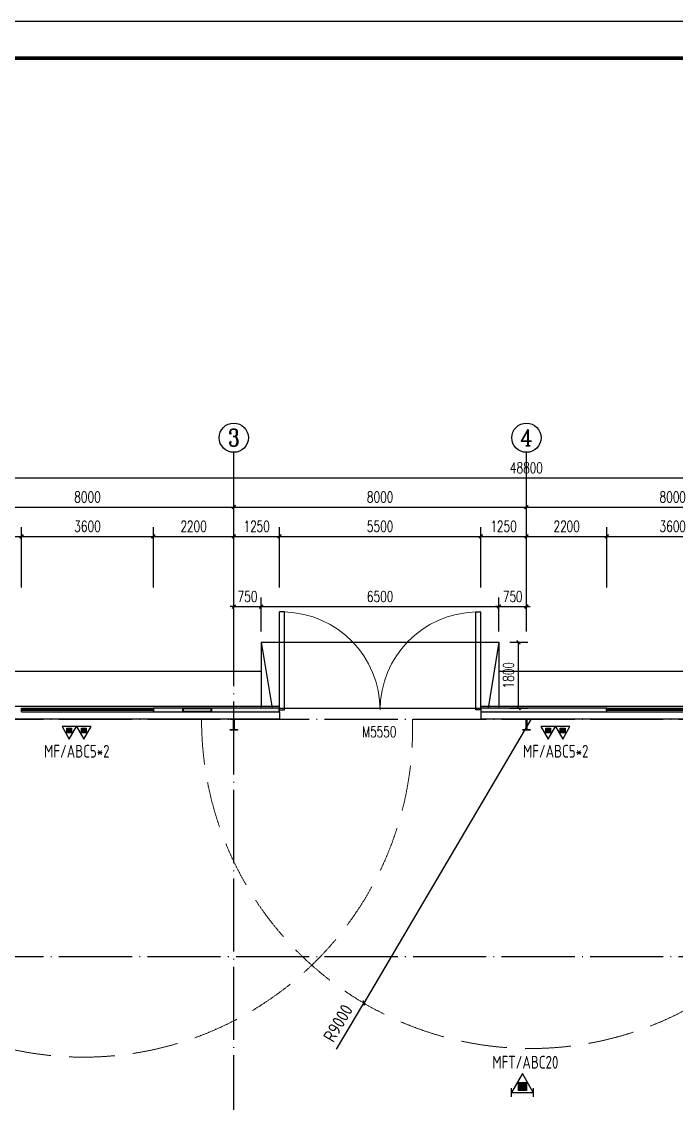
# Model space of a CAD drawing. Extents: x 4579863 to 4663963, y -547270 to -273670.
# Drawn here: x 4602910 to 4620809, y -452240 to -422637 of the extents above; entities that cross this region are included whole.
import ezdxf
from ezdxf.enums import TextEntityAlignment as Align

# ---------------------------------------------------------------- set-up
doc = ezdxf.new("R2010")
doc.units = 0
doc.header["$LTSCALE"] = 1000
doc.header["$MEASUREMENT"] = 0
doc.linetypes.add('DASH', pattern=[0.35, 0.25, -0.1])
doc.linetypes.add('DOTE', pattern=[2.42, 2, -0.2, 0.02, -0.2])
doc.layers.get('0').update_dxf_attribs({"linetype": 'CONTINUOUS'})
doc.layers.get('Defpoints').update_dxf_attribs({"linetype": 'CONTINUOUS'})
doc.layers.add('_0', color=7, linetype='CONTINUOUS', lineweight=25)
for name, color, linetype in [('AXIS', 3, 'CONTINUOUS'), ('AXIS_TEXT', 7, 'CONTINUOUS'), ('DOTE', 252, 'CONTINUOUS'), ('PIPE-消防', 1, 'CONTINUOUS'), ('Prof', 2, 'CONTINUOUS'), ('PUB_DIM', 3, 'CONTINUOUS'), ('PUB_TITLE', 4, 'CONTINUOUS'), ('PUB_WALL', 9, 'CONTINUOUS'), ('STAIR', 5, 'CONTINUOUS'), ('TEXT_给水', 7, 'CONTINUOUS'), ('WALL-MOVE', 6, 'CONTINUOUS'), ('WINDOW', 4, 'CONTINUOUS'), ('WINDOW_TEXT', 7, 'CONTINUOUS'), ('外轮廓', 8, 'CONTINUOUS')]:
    doc.layers.add(name, color=color, linetype=linetype)
doc.styles.add('_TCH_AXIS', font='COMPLEX', dxfattribs={"bigfont": 'GBCBIG'})
doc.styles.add('_TCH_DIM_T3', font='SIMPLEX', dxfattribs={"width": 0.705882, "bigfont": 'GBCBIG'})
doc.styles.add('_TCH_WINDOW', font='SIMPLEX', dxfattribs={"height": 3.5, "bigfont": 'GBCBIG'})
doc.styles.add('COMPLEX', font='COMPLEX')
doc.styles.add('sceie', font='SCEIE', dxfattribs={"width": 0.75, "bigfont": 'SCEIC'})
doc.styles.get("Standard").update_dxf_attribs({"font": 'GBENOR', "bigfont": 'GBCBIG'})
doc.dimstyles.new('_TCH_ARCH&&100', dxfattribs={"dimtxt": 297.5, "dimasz": 100, "dimexe": 250, "dimexo": 300, "dimgap": 126.25, "dimtad": 1, "dimdec": 0, "dimzin": 0, "dimdsep": 46, "dimtxsty": '_TCH_DIM_T3', "dimblk": 'ARCHTICK', "dimcen": 0.09, "dimclrt": 7, "dimazin": 2, "dimtfac": 1, "dimtdec": 0, "dimtix": 1, "dimtmove": 2, "dimatfit": 3, "dimfxl": 0, "dimtolj": 1, "dimtzin": 0, "dimarcsym": 0})
doc.dimstyles.get("Standard").update_dxf_attribs({"dimscale": 100, "dimtxt": 3.5, "dimasz": 1, "dimexe": 2.5, "dimexo": 3, "dimgap": 1.5, "dimtad": 1, "dimdec": 0, "dimzin": 0, "dimdsep": 46, "dimtxsty": 'Standard', "dimblk": 'ARCHTICK', "dimcen": 0.09, "dimadec": 0, "dimazin": 0, "dimtfac": 1, "dimtdec": 0, "dimtix": 1, "dimtmove": 2, "dimatfit": 3, "dimfxl": 0, "dimtolj": 1, "dimtzin": 0, "dimarcsym": 0})

# ---------------------------------------------------------------- blocks, each defined once
blk = doc.blocks.new('_ArchTick')
at = {"color": 0, "linetype": 'ByBlock', "const_width": 0.4}
blk.add_lwpolyline([(-0.5, -0.5), (0.5, 0.5)], dxfattribs=at)
blk = doc.blocks.new('*D330')
at = {"layer": 'Defpoints', "color": 0}
for p in [(4609460, -438645), (4608710, -439623), (4609460, -439623)]:
    blk.add_point(p, dxfattribs=at)
at = {"layer": 'PUB_DIM', "color": 0, "lineweight": -2}
for p, q in [((4608710, -439323), (4608710, -438395)), ((4609460, -439323), (4609460, -438395)), ((4608710, -438645), (4608610, -438645)), ((4608710, -438645), (4609460, -438645)), ((4609460, -438645), (4609560, -438645))]:
    blk.add_line(p, q, dxfattribs=at)
at = {"layer": 'PUB_DIM', "color": 0, "lineweight": -2, "xscale": 100, "yscale": 100, "zscale": 100}
blk.add_blockref('_ArchTick', (4608710, -438645), dxfattribs=at)
at = {"layer": 'PUB_DIM', "color": 0, "lineweight": -2, "xscale": 100, "yscale": 100, "zscale": 100, "rotation": 180}
blk.add_blockref('_ArchTick', (4609460, -438645), dxfattribs=at)
at = {"layer": 'PUB_DIM', "color": 7, "insert": (4609085, -438370), "char_height": 297.5, "attachment_point": 5, "style": '_TCH_DIM_T3'}
blk.add_mtext('\\A1;750', dxfattribs=at)
blk = doc.blocks.new('*D331')
at = {"layer": 'Defpoints', "color": 0}
for p in [(4615960, -438645), (4609460, -439623), (4615960, -439623)]:
    blk.add_point(p, dxfattribs=at)
at = {"layer": 'PUB_DIM', "color": 0, "lineweight": -2}
for p, q in [((4609460, -439323), (4609460, -438395)), ((4615960, -439323), (4615960, -438395)), ((4609460, -438645), (4615960, -438645))]:
    blk.add_line(p, q, dxfattribs=at)
at = {"layer": 'PUB_DIM', "color": 0, "lineweight": -2, "xscale": 100, "yscale": 100, "zscale": 100, "rotation": 180}
blk.add_blockref('_ArchTick', (4609460, -438645), dxfattribs=at)
at = {"layer": 'PUB_DIM', "color": 0, "lineweight": -2, "xscale": 100, "yscale": 100, "zscale": 100}
blk.add_blockref('_ArchTick', (4615960, -438645), dxfattribs=at)
at = {"layer": 'PUB_DIM', "color": 7, "insert": (4612710, -438370), "char_height": 297.5, "attachment_point": 5, "style": '_TCH_DIM_T3'}
blk.add_mtext('\\A1;6500', dxfattribs=at)
blk = doc.blocks.new('*D332')
at = {"layer": 'Defpoints', "color": 0}
for p in [(4616710, -438645), (4615960, -439623), (4616710, -439623)]:
    blk.add_point(p, dxfattribs=at)
at = {"layer": 'PUB_DIM', "color": 0, "lineweight": -2}
for p, q in [((4615960, -439323), (4615960, -438395)), ((4616710, -439323), (4616710, -438395)), ((4615960, -438645), (4615860, -438645)), ((4615960, -438645), (4616710, -438645)), ((4616710, -438645), (4616810, -438645))]:
    blk.add_line(p, q, dxfattribs=at)
at = {"layer": 'PUB_DIM', "color": 0, "lineweight": -2, "xscale": 100, "yscale": 100, "zscale": 100}
blk.add_blockref('_ArchTick', (4615960, -438645), dxfattribs=at)
at = {"layer": 'PUB_DIM', "color": 0, "lineweight": -2, "xscale": 100, "yscale": 100, "zscale": 100, "rotation": 180}
blk.add_blockref('_ArchTick', (4616710, -438645), dxfattribs=at)
at = {"layer": 'PUB_DIM', "color": 7, "insert": (4616335, -438370), "char_height": 297.5, "attachment_point": 5, "style": '_TCH_DIM_T3'}
blk.add_mtext('\\A1;750', dxfattribs=at)
blk = doc.blocks.new('*D333')
at = {"layer": 'Defpoints', "color": 0}
for p in [(4615960, -439623), (4616496, -439623), (4615960, -441423)]:
    blk.add_point(p, dxfattribs=at)
at = {"layer": 'PUB_DIM', "color": 0, "lineweight": -2}
for p, q in [((4616260, -439623), (4616746, -439623)), ((4616496, -441423), (4616496, -439623)), ((4616260, -441423), (4616746, -441423))]:
    blk.add_line(p, q, dxfattribs=at)
at = {"layer": 'PUB_DIM', "color": 0, "lineweight": -2, "xscale": 100, "yscale": 100, "zscale": 100}
for p, rotation in [((4616496, -439623), 90), ((4616496, -441423), 270)]:
    blk.add_blockref('_ArchTick', p, dxfattribs=dict(at, rotation=rotation))
at = {"layer": 'PUB_DIM', "color": 7, "insert": (4616221, -440523), "char_height": 297.5, "attachment_point": 5, "rotation": 90, "style": '_TCH_DIM_T3'}
blk.add_mtext('\\A1;1800', dxfattribs=at)
blk = doc.blocks.new('*D380')
at = {"layer": 'Defpoints', "color": 0}
for p in [(4602910, -436723), (4600710, -438423), (4602910, -438423)]:
    blk.add_point(p, dxfattribs=at)
at = {"layer": 'PUB_DIM', "color": 0, "lineweight": -2}
for p, q in [((4600710, -438123), (4600710, -436473)), ((4602910, -438123), (4602910, -436473)), ((4600710, -436723), (4602910, -436723))]:
    blk.add_line(p, q, dxfattribs=at)
at = {"layer": 'PUB_DIM', "color": 0, "lineweight": -2, "xscale": 100, "yscale": 100, "zscale": 100, "rotation": 180}
blk.add_blockref('_ArchTick', (4600710, -436723), dxfattribs=at)
at = {"layer": 'PUB_DIM', "color": 0, "lineweight": -2, "xscale": 100, "yscale": 100, "zscale": 100}
blk.add_blockref('_ArchTick', (4602910, -436723), dxfattribs=at)
at = {"layer": 'PUB_DIM', "color": 7, "insert": (4601810, -436448), "char_height": 297.5, "attachment_point": 5, "style": '_TCH_DIM_T3'}
blk.add_mtext('\\A1;2200', dxfattribs=at)
blk = doc.blocks.new('*D381')
at = {"layer": 'Defpoints', "color": 0}
for p in [(4606510, -436723), (4602910, -438423), (4606510, -438423)]:
    blk.add_point(p, dxfattribs=at)
at = {"layer": 'PUB_DIM', "color": 0, "lineweight": -2}
for p, q in [((4602910, -438123), (4602910, -436473)), ((4606510, -438123), (4606510, -436473)), ((4602910, -436723), (4606510, -436723))]:
    blk.add_line(p, q, dxfattribs=at)
at = {"layer": 'PUB_DIM', "color": 0, "lineweight": -2, "xscale": 100, "yscale": 100, "zscale": 100, "rotation": 180}
blk.add_blockref('_ArchTick', (4602910, -436723), dxfattribs=at)
at = {"layer": 'PUB_DIM', "color": 0, "lineweight": -2, "xscale": 100, "yscale": 100, "zscale": 100}
blk.add_blockref('_ArchTick', (4606510, -436723), dxfattribs=at)
at = {"layer": 'PUB_DIM', "color": 7, "insert": (4604710, -436448), "char_height": 297.5, "attachment_point": 5, "style": '_TCH_DIM_T3'}
blk.add_mtext('\\A1;3600', dxfattribs=at)
blk = doc.blocks.new('*D382')
at = {"layer": 'Defpoints', "color": 0}
for p in [(4608710, -436723), (4606510, -438423), (4608710, -438423)]:
    blk.add_point(p, dxfattribs=at)
at = {"layer": 'PUB_DIM', "color": 0, "lineweight": -2}
for p, q in [((4606510, -438123), (4606510, -436473)), ((4608710, -438123), (4608710, -436473)), ((4606510, -436723), (4608710, -436723))]:
    blk.add_line(p, q, dxfattribs=at)
at = {"layer": 'PUB_DIM', "color": 0, "lineweight": -2, "xscale": 100, "yscale": 100, "zscale": 100, "rotation": 180}
blk.add_blockref('_ArchTick', (4606510, -436723), dxfattribs=at)
at = {"layer": 'PUB_DIM', "color": 0, "lineweight": -2, "xscale": 100, "yscale": 100, "zscale": 100}
blk.add_blockref('_ArchTick', (4608710, -436723), dxfattribs=at)
at = {"layer": 'PUB_DIM', "color": 7, "insert": (4607610, -436448), "char_height": 297.5, "attachment_point": 5, "style": '_TCH_DIM_T3'}
blk.add_mtext('\\A1;2200', dxfattribs=at)
blk = doc.blocks.new('*D383')
at = {"layer": 'Defpoints', "color": 0}
for p in [(4609960, -436723), (4608710, -438423), (4609960, -438423)]:
    blk.add_point(p, dxfattribs=at)
at = {"layer": 'PUB_DIM', "color": 0, "lineweight": -2}
for p, q in [((4608710, -438123), (4608710, -436473)), ((4609960, -438123), (4609960, -436473)), ((4608710, -436723), (4609960, -436723))]:
    blk.add_line(p, q, dxfattribs=at)
at = {"layer": 'PUB_DIM', "color": 0, "lineweight": -2, "xscale": 100, "yscale": 100, "zscale": 100, "rotation": 180}
blk.add_blockref('_ArchTick', (4608710, -436723), dxfattribs=at)
at = {"layer": 'PUB_DIM', "color": 0, "lineweight": -2, "xscale": 100, "yscale": 100, "zscale": 100}
blk.add_blockref('_ArchTick', (4609960, -436723), dxfattribs=at)
at = {"layer": 'PUB_DIM', "color": 7, "insert": (4609335, -436448), "char_height": 297.5, "attachment_point": 5, "style": '_TCH_DIM_T3'}
blk.add_mtext('\\A1;1250', dxfattribs=at)
blk = doc.blocks.new('*D384')
at = {"layer": 'Defpoints', "color": 0}
for p in [(4615460, -436723), (4609960, -438423), (4615460, -438423)]:
    blk.add_point(p, dxfattribs=at)
at = {"layer": 'PUB_DIM', "color": 0, "lineweight": -2}
for p, q in [((4609960, -438123), (4609960, -436473)), ((4615460, -438123), (4615460, -436473)), ((4609960, -436723), (4615460, -436723))]:
    blk.add_line(p, q, dxfattribs=at)
at = {"layer": 'PUB_DIM', "color": 0, "lineweight": -2, "xscale": 100, "yscale": 100, "zscale": 100, "rotation": 180}
blk.add_blockref('_ArchTick', (4609960, -436723), dxfattribs=at)
at = {"layer": 'PUB_DIM', "color": 0, "lineweight": -2, "xscale": 100, "yscale": 100, "zscale": 100}
blk.add_blockref('_ArchTick', (4615460, -436723), dxfattribs=at)
at = {"layer": 'PUB_DIM', "color": 7, "insert": (4612710, -436448), "char_height": 297.5, "attachment_point": 5, "style": '_TCH_DIM_T3'}
blk.add_mtext('\\A1;5500', dxfattribs=at)
blk = doc.blocks.new('*D288')
at = {"layer": 'Defpoints', "color": 0}
for p in [(4616710, -436723), (4615460, -438423), (4616710, -438423)]:
    blk.add_point(p, dxfattribs=at)
at = {"layer": 'PUB_DIM', "color": 0, "lineweight": -2}
for p, q in [((4615460, -438123), (4615460, -436473)), ((4616710, -438123), (4616710, -436473)), ((4615460, -436723), (4616710, -436723))]:
    blk.add_line(p, q, dxfattribs=at)
at = {"layer": 'PUB_DIM', "color": 0, "lineweight": -2, "xscale": 100, "yscale": 100, "zscale": 100, "rotation": 180}
blk.add_blockref('_ArchTick', (4615460, -436723), dxfattribs=at)
at = {"layer": 'PUB_DIM', "color": 0, "lineweight": -2, "xscale": 100, "yscale": 100, "zscale": 100}
blk.add_blockref('_ArchTick', (4616710, -436723), dxfattribs=at)
at = {"layer": 'PUB_DIM', "color": 7, "insert": (4616085, -436448), "char_height": 297.5, "attachment_point": 5, "style": '_TCH_DIM_T3'}
blk.add_mtext('\\A1;1250', dxfattribs=at)
blk = doc.blocks.new('*D289')
at = {"layer": 'Defpoints', "color": 0}
for p in [(4618910, -436723), (4616710, -438423), (4618910, -438423)]:
    blk.add_point(p, dxfattribs=at)
at = {"layer": 'PUB_DIM', "color": 0, "lineweight": -2}
for p, q in [((4616710, -438123), (4616710, -436473)), ((4618910, -438123), (4618910, -436473)), ((4616710, -436723), (4618910, -436723))]:
    blk.add_line(p, q, dxfattribs=at)
at = {"layer": 'PUB_DIM', "color": 0, "lineweight": -2, "xscale": 100, "yscale": 100, "zscale": 100, "rotation": 180}
blk.add_blockref('_ArchTick', (4616710, -436723), dxfattribs=at)
at = {"layer": 'PUB_DIM', "color": 0, "lineweight": -2, "xscale": 100, "yscale": 100, "zscale": 100}
blk.add_blockref('_ArchTick', (4618910, -436723), dxfattribs=at)
at = {"layer": 'PUB_DIM', "color": 7, "insert": (4617810, -436448), "char_height": 297.5, "attachment_point": 5, "style": '_TCH_DIM_T3'}
blk.add_mtext('\\A1;2200', dxfattribs=at)
blk = doc.blocks.new('*D290')
at = {"layer": 'Defpoints', "color": 0}
for p in [(4622510, -436723), (4618910, -438423), (4622510, -438423)]:
    blk.add_point(p, dxfattribs=at)
at = {"layer": 'PUB_DIM', "color": 0, "lineweight": -2}
for p, q in [((4618910, -438123), (4618910, -436473)), ((4622510, -438123), (4622510, -436473)), ((4618910, -436723), (4622510, -436723))]:
    blk.add_line(p, q, dxfattribs=at)
at = {"layer": 'PUB_DIM', "color": 0, "lineweight": -2, "xscale": 100, "yscale": 100, "zscale": 100, "rotation": 180}
blk.add_blockref('_ArchTick', (4618910, -436723), dxfattribs=at)
at = {"layer": 'PUB_DIM', "color": 0, "lineweight": -2, "xscale": 100, "yscale": 100, "zscale": 100}
blk.add_blockref('_ArchTick', (4622510, -436723), dxfattribs=at)
at = {"layer": 'PUB_DIM', "color": 7, "insert": (4620710, -436448), "char_height": 297.5, "attachment_point": 5, "style": '_TCH_DIM_T3'}
blk.add_mtext('\\A1;3600', dxfattribs=at)
blk = doc.blocks.new('$DorLib2D$00000002')
for p, q in [((-0.5, 0), (-0.5, 0.4875)), ((-0.475, 0.4875), (-0.5, 0.4875)), ((-0.475, 0), (-0.475, 0.4875)), ((0.475, 0), (0.475, 0.4875)), ((0.475, 0.4875), (0.5, 0.4875)), ((0.5, 0), (0.5, 0.4875)), ((-0.5, 0), (-0.475, 0)), ((0.5, 0), (0.475, 0))]:
    blk.add_line(p, q)
at = {"lineweight": 13}
for centre, start, end in [((-0.4875, 0), 0, 88.5307), ((0.4875, 0), 91.4693, 180)]:
    blk.add_arc(centre, 0.4875, start, end, dxfattribs=at)
blk = doc.blocks.new('$TCHSYS$WIN2D')
for p, q in [((-0.5, 0.5), (0.5, 0.5)), ((-0.5, 0.5), (-0.5, -0.5)), ((0.5, 0.5), (0.5, -0.5)), ((0.5, 0.1667), (-0.5, 0.1667)), ((0.5, -0.1667), (-0.5, -0.1667)), ((-0.5, -0.5), (0.5, -0.5))]:
    blk.add_line(p, q)
blk = doc.blocks.new('*D308')
at = {"layer": 'AXIS', "color": 0, "lineweight": -2}
for p, q in [((4600710, -438123), (4600710, -435673)), ((4608710, -438123), (4608710, -435673)), ((4600710, -435923), (4608710, -435923))]:
    blk.add_line(p, q, dxfattribs=at)
at = {"layer": 'Defpoints', "color": 0}
for p in [(4608710, -435923), (4600710, -438423), (4608710, -438423)]:
    blk.add_point(p, dxfattribs=at)
at = {"layer": 'AXIS', "color": 0, "lineweight": -2, "xscale": 100, "yscale": 100, "zscale": 100, "rotation": 180}
blk.add_blockref('_ArchTick', (4600710, -435923), dxfattribs=at)
at = {"layer": 'AXIS', "color": 0, "lineweight": -2, "xscale": 100, "yscale": 100, "zscale": 100}
blk.add_blockref('_ArchTick', (4608710, -435923), dxfattribs=at)
at = {"layer": 'AXIS', "color": 7, "insert": (4604710, -435648), "char_height": 297.5, "attachment_point": 5, "style": '_TCH_DIM_T3'}
blk.add_mtext('\\A1;8000', dxfattribs=at)
blk = doc.blocks.new('*D309')
at = {"layer": 'AXIS', "color": 0, "lineweight": -2}
for p, q in [((4608710, -438123), (4608710, -435673)), ((4616710, -438123), (4616710, -435673)), ((4608710, -435923), (4616710, -435923))]:
    blk.add_line(p, q, dxfattribs=at)
at = {"layer": 'Defpoints', "color": 0}
for p in [(4616710, -435923), (4608710, -438423), (4616710, -438423)]:
    blk.add_point(p, dxfattribs=at)
at = {"layer": 'AXIS', "color": 0, "lineweight": -2, "xscale": 100, "yscale": 100, "zscale": 100, "rotation": 180}
blk.add_blockref('_ArchTick', (4608710, -435923), dxfattribs=at)
at = {"layer": 'AXIS', "color": 0, "lineweight": -2, "xscale": 100, "yscale": 100, "zscale": 100}
blk.add_blockref('_ArchTick', (4616710, -435923), dxfattribs=at)
at = {"layer": 'AXIS', "color": 7, "insert": (4612710, -435648), "char_height": 297.5, "attachment_point": 5, "style": '_TCH_DIM_T3'}
blk.add_mtext('\\A1;8000', dxfattribs=at)
blk = doc.blocks.new('*D310')
at = {"layer": 'AXIS', "color": 0, "lineweight": -2}
for p, q in [((4616710, -438123), (4616710, -435673)), ((4624710, -438123), (4624710, -435673)), ((4616710, -435923), (4624710, -435923))]:
    blk.add_line(p, q, dxfattribs=at)
at = {"layer": 'Defpoints', "color": 0}
for p in [(4624710, -435923), (4616710, -438423), (4624710, -438423)]:
    blk.add_point(p, dxfattribs=at)
at = {"layer": 'AXIS', "color": 0, "lineweight": -2, "xscale": 100, "yscale": 100, "zscale": 100, "rotation": 180}
blk.add_blockref('_ArchTick', (4616710, -435923), dxfattribs=at)
at = {"layer": 'AXIS', "color": 0, "lineweight": -2, "xscale": 100, "yscale": 100, "zscale": 100}
blk.add_blockref('_ArchTick', (4624710, -435923), dxfattribs=at)
at = {"layer": 'AXIS', "color": 7, "insert": (4620710, -435648), "char_height": 297.5, "attachment_point": 5, "style": '_TCH_DIM_T3'}
blk.add_mtext('\\A1;8000', dxfattribs=at)
blk = doc.blocks.new('*D313')
at = {"layer": 'AXIS', "color": 0, "lineweight": -2}
for p, q in [((4592310, -438123), (4592310, -434873)), ((4641110, -438123), (4641110, -434873)), ((4592310, -435123), (4641110, -435123))]:
    blk.add_line(p, q, dxfattribs=at)
at = {"layer": 'Defpoints', "color": 0}
for p in [(4641110, -435123), (4592310, -438423), (4641110, -438423)]:
    blk.add_point(p, dxfattribs=at)
at = {"layer": 'AXIS', "color": 0, "lineweight": -2, "xscale": 100, "yscale": 100, "zscale": 100, "rotation": 180}
blk.add_blockref('_ArchTick', (4592310, -435123), dxfattribs=at)
at = {"layer": 'AXIS', "color": 0, "lineweight": -2, "xscale": 100, "yscale": 100, "zscale": 100}
blk.add_blockref('_ArchTick', (4641110, -435123), dxfattribs=at)
at = {"layer": 'AXIS', "color": 7, "insert": (4616710, -434848), "char_height": 297.5, "attachment_point": 5, "style": '_TCH_DIM_T3'}
blk.add_mtext('\\A1;48800', dxfattribs=at)
blk = doc.blocks.new('_AXISO')
blk.add_circle((0, 0), 0.5)
at = {"layer": 'AXIS_TEXT', "style": 'COMPLEX', "width": 1.041667}
blk.add_attdef('A', text='', height=0.56, dxfattribs=at).set_placement((-0.25, -0.28), (0.25, -0.28), align=Align.FIT)
blk = doc.blocks.new('5kg灭火器')
h = blk.add_hatch()
h.set_pattern_fill('ANSI31', color=2, scale=200, angle=180, style=0)
h.set_pattern_definition([(225, (3924752.321, -787629.01), (17.67767, -17.67767), [])])
h.paths.add_polyline_path([(3886273, -794474), (3886144, -794474), (3886144, -794344), (3886273, -794344)])
h = blk.add_hatch()
h.set_pattern_fill('ANSI31', color=2, scale=200, angle=180, style=0)
h.set_pattern_definition([(225, (3925149.095, -787629.01), (17.67767, -17.67767), [])])
h.paths.add_polyline_path([(3886670, -794474), (3886540, -794474), (3886540, -794344), (3886670, -794344)])
at = {"color": 2}
for points in [[(3886209, -794643), (3886407, -794300), (3886010, -794300)], [(3886273, -794474), (3886144, -794474), (3886144, -794344), (3886273, -794344)], [(3886605, -794643), (3886804, -794300), (3886407, -794300)], [(3886670, -794474), (3886540, -794474), (3886540, -794344), (3886670, -794344)]]:
    blk.add_lwpolyline(points, close=True, dxfattribs=at)
at = {"layer": 'TEXT_给水', "color": 2, "linetype": 'Continuous', "style": 'sceie', "width": 0.86}
blk.add_text('MF/ABC5*2', height=350, dxfattribs=at).set_placement((3885521, -795151))
blk = doc.blocks.new('*D386')
at = {"color": 0, "lineweight": -2}
for p in [(4616829, -441739), (4611518, -450755)]:
    blk.add_line(p, (4612261, -449494), dxfattribs=at)
at = {"layer": 'Defpoints', "color": 0}
for p in [(4616829, -441739), (4612261, -449494)]:
    blk.add_point(p, dxfattribs=at)
at = {"color": 0, "lineweight": -2, "xscale": 100, "yscale": 100, "zscale": 100, "rotation": 59.5020816049904}
blk.add_blockref('_ArchTick', (4612261, -449494), dxfattribs=at)
at = {"color": 0, "insert": (4611559, -450046), "char_height": 350, "attachment_point": 5, "rotation": 59.5021}
blk.add_mtext('\\A1;R9000', dxfattribs=at)
blk = doc.blocks.new('推车')
at = {"layer": 'TEXT_给水', "color": 4, "linetype": 'Continuous'}
for p, q in [((7738061, -2203077), (7737763, -2203593)), ((7738358, -2203593), (7738061, -2203077)), ((7737951, -2203320), (7738170, -2203320)), ((7737951, -2203539), (7737951, -2203320)), ((7737951, -2203539), (7738170, -2203320)), ((7737951, -2203494), (7738125, -2203320)), ((7737951, -2203450), (7738081, -2203320)), ((7737951, -2203410), (7738042, -2203320)), ((7737951, -2203371), (7738002, -2203320)), ((7737996, -2203539), (7738170, -2203365)), ((7738170, -2203320), (7738170, -2203539)), ((7737763, -2203709), (7737763, -2203476)), ((7737763, -2203593), (7738358, -2203593)), ((7738170, -2203539), (7737951, -2203539)), ((7738040, -2203539), (7738170, -2203409)), ((7738080, -2203539), (7738170, -2203449)), ((7738119, -2203539), (7738170, -2203488)), ((7738361, -2203709), (7738361, -2203476))]:
    blk.add_line(p, q, dxfattribs=at)
at = {"layer": 'TEXT_给水', "color": 4, "linetype": 'Continuous', "style": 'sceie', "width": 0.86}
blk.add_text(' MFT/ABC20', height=350, dxfattribs=at).set_placement((7737076, -2202942))

msp = doc.modelspace()

# ---------------------------------------------------------------- hatches: boundary and pattern name
at = {"layer": 'Prof', "linetype": 'ByBlock'}
for points in [[(4608720, -442006.9), (4608810, -442006.9), (4608810, -442022.9), (4608610, -442022.9), (4608610, -442006.9), (4608700, -442006.9), (4608700, -441738.9), (4608610, -441738.9), (4608610, -441722.9), (4608810, -441722.9), (4608810, -441738.9), (4608720, -441738.9)], [(4616720, -442006.9), (4616810, -442006.9), (4616810, -442022.9), (4616610, -442022.9), (4616610, -442006.9), (4616700, -442006.9), (4616700, -441738.9), (4616610, -441738.9), (4616610, -441722.9), (4616810, -441722.9), (4616810, -441738.9), (4616720, -441738.9)]]:
    msp.add_hatch(color=256, dxfattribs=at).paths.add_polyline_path(points)
at = {"layer": 'PUB_WALL'}
for points in [[(4609960, -441422.9), (4606510, -441422.9), (4606540, -441452.9), (4609930, -441452.9)], [(4606510, -441422.9), (4606510, -441522.9), (4606540, -441492.9), (4606540, -441452.9)], [(4606510, -441522.9), (4609960, -441522.9), (4609930, -441492.9), (4606540, -441492.9)], [(4609960, -441522.9), (4609960, -441422.9), (4609930, -441452.9), (4609930, -441492.9)], [(4618910, -441422.9), (4615460, -441422.9), (4615490, -441452.9), (4618880, -441452.9)], [(4615460, -441422.9), (4615460, -441522.9), (4615490, -441492.9), (4615490, -441452.9)], [(4615460, -441522.9), (4618910, -441522.9), (4618880, -441492.9), (4615490, -441492.9)], [(4618910, -441522.9), (4618910, -441422.9), (4618880, -441452.9), (4618880, -441492.9)]]:
    msp.add_hatch(color=256, dxfattribs=at).paths.add_polyline_path(points)

# ---------------------------------------------------------------- linework, layer by layer
at = {"color": 0}
msp.add_lwpolyline([(4608102.5, -441522.9), (4607317.5, -441522.9), (4607317.5, -441422.9), (4608102.5, -441422.9), (4608102.5, -441522.9)], dxfattribs=at)
at = {"color": 0, "const_width": 30}
msp.add_lwpolyline([(4608087.5, -441507.9), (4607332.5, -441507.9), (4607332.5, -441437.9), (4608087.5, -441437.9)], close=True, dxfattribs=at)
at = {"layer": '_0', "color": 0}
for p, q in [((4609960, -441422.9), (4609960, -441382.9)), ((4615460, -441422.9), (4615460, -441382.9)), ((4609960, -441522.9), (4609960, -441722.9)), ((4615460, -441522.9), (4615460, -441722.9))]:
    msp.add_line(p, q, dxfattribs=at)
for points in [[(4641150, -448972.9), (4641150, -441382.9), (4615460, -441382.9)], [(4609960, -441722.9), (4592610, -441722.9), (4592610, -448972.9)], [(4640810, -448972.9), (4640810, -441722.9), (4615460, -441722.9)]]:
    msp.add_lwpolyline(points, dxfattribs=at)
at = {"layer": 'AXIS', "color": 0}
for p, q in [((4608710, -438422.9), (4608710, -434422.9)), ((4616710, -438422.9), (4616710, -434422.9))]:
    msp.add_line(p, q, dxfattribs=at)
at = {"layer": 'DOTE', "linetype": 'DOTE'}
for p, q in [((4608710, -465022.9), (4608710, -438422.9)), ((4589410, -441722.9), (4644010, -441722.9)), ((4589410, -448222.9), (4644010, -448222.9))]:
    msp.add_line(p, q, dxfattribs=at)
at = {"layer": 'PIPE-消防', "color": 2, "linetype": 'DASH', "lineweight": 20, "ltscale": 5}
for centre, start, end in [((4604598.2, -441975.8), 178.38969, 1.61031), ((4616828.6, -441738.9), 179.89828, 0.10172)]:
    msp.add_arc(centre, 9000, start, end, dxfattribs=at)
at = {"layer": 'Prof', "linetype": 'ByBlock'}
for points in [[(4608610, -441722.9), (4608810, -441722.9), (4608810, -441738.9), (4608720, -441738.9), (4608720, -442006.9), (4608810, -442006.9), (4608810, -442022.9), (4608610, -442022.9), (4608610, -442006.9), (4608700, -442006.9), (4608700, -441738.9), (4608610, -441738.9)], [(4616610, -441722.9), (4616810, -441722.9), (4616810, -441738.9), (4616720, -441738.9), (4616720, -442006.9), (4616810, -442006.9), (4616810, -442022.9), (4616610, -442022.9), (4616610, -442006.9), (4616700, -442006.9), (4616700, -441738.9), (4616610, -441738.9)]]:
    msp.add_lwpolyline(points, close=True, dxfattribs=at)
at = {"layer": 'PUB_TITLE', "color": 4}
msp.add_lwpolyline([(4579862.8, -482036.7), (4663962.8, -482036.7), (4663962.8, -422636.7), (4579862.8, -422636.7)], close=True, dxfattribs=at)
at = {"layer": 'PUB_TITLE', "color": 4, "const_width": 100}
msp.add_lwpolyline([(4582362.8, -481036.7), (4662962.8, -481036.7), (4662962.8, -423636.7), (4582362.8, -423636.7)], close=True, dxfattribs=at)
at = {"layer": 'STAIR'}
for p, q in [((4609460, -439622.9), (4615960, -439622.9)), ((4609460, -439622.9), (4609760, -441422.9)), ((4609460, -439622.9), (4609460, -441422.9)), ((4615960, -439622.9), (4615660, -441422.9)), ((4615960, -439622.9), (4615960, -441422.9))]:
    msp.add_line(p, q, dxfattribs=at)
for points in [[(4609460, -440422.9), (4591310, -440422.9), (4591310, -448472.9)], [(4642110, -448472.9), (4642110, -440422.9), (4615960, -440422.9)]]:
    msp.add_lwpolyline(points, dxfattribs=at)
at = {"layer": 'WALL-MOVE'}
for p, q in [((4609960, -441422.9), (4606510, -441422.9)), ((4606510, -441422.9), (4606510, -441522.9)), ((4606510, -441522.9), (4609960, -441522.9)), ((4609960, -441522.9), (4609960, -441422.9)), ((4618910, -441422.9), (4615460, -441422.9)), ((4615460, -441422.9), (4615460, -441522.9)), ((4615460, -441522.9), (4618910, -441522.9)), ((4618910, -441522.9), (4618910, -441422.9))]:
    msp.add_line(p, q, dxfattribs=at)
at = {"layer": 'WINDOW'}
msp.add_line((4609960, -441422.9), (4615460, -441422.9), dxfattribs=at)
msp.add_lwpolyline([(4609960, -441382.9), (4592270, -441382.9), (4592270, -448972.9)], dxfattribs=at)

# ---------------------------------------------------------------- block references
at = {"layer": 'AXIS', "color": 0}
ref = msp.add_blockref('_AXISO', (4608710, -434022.9), dxfattribs=dict(at, xscale=800, yscale=800, zscale=800))
ref.add_attrib('A', '3', dxfattribs={"layer": 'AXIS_TEXT', "color": 0, "height": 465.9, "style": '_TCH_AXIS'}).set_placement((4608554.7, -434255.9), (4608865.3, -434255.9), align=Align.FIT)
ref = msp.add_blockref('_AXISO', (4616710, -434022.9), dxfattribs=dict(at, xscale=800, yscale=800, zscale=800))
ref.add_attrib('A', '4', dxfattribs={"layer": 'AXIS_TEXT', "color": 0, "height": 445.4, "style": '_TCH_AXIS'}).set_placement((4616540.3, -434245.7), (4616879.7, -434245.7), align=Align.FIT)
at = {"layer": 'PIPE-消防'}
msp.add_blockref('推车', (-3121460.1, 1751652.1), dxfattribs=at)
at = {"layer": 'WINDOW'}
ref = msp.add_blockref('$DorLib2D$00000002', (4612710, -441472.9), dxfattribs=dict(at, xscale=5500, yscale=5500, zscale=5500))
ref.add_attrib('A', 'M5550', (4612220, -442220.6), dxfattribs={"layer": 'WINDOW_TEXT', "height": 297.5, "style": '_TCH_WINDOW', "width": 0.705882})
at = {"layer": 'WINDOW', "xscale": 3600, "yscale": -100, "zscale": 3600}
for p in [(4604710, -441472.9), (4620710, -441472.9)]:
    msp.add_blockref('$TCHSYS$WIN2D', p, dxfattribs=at)
at = {"layer": '外轮廓'}
for p in [(718003.9, 352372.2), (731096.7, 352372.2)]:
    msp.add_blockref('5kg灭火器', p, dxfattribs=at)

# ---------------------------------------------------------------- dimensions: what is measured, and where the dimension line sits
at = {"color": 0}
dim = msp.add_radius_dim(center=(4616828.6, -441738.9), mpoint=(4612261, -449493.7), dimstyle='Standard', override={"dimfxl": 100}, dxfattribs=at)
dim.commit()
dim.dimension.update_dxf_attribs({"geometry": '*D386', "text_midpoint": (4611558.8, -450045.6)})
at = {"layer": 'AXIS', "color": 0}
for p1, p2, distance, picture, middle in [((4592310, -438422.9), (4641110, -438422.9), 3300, '*D313', (4616710, -434847.9)), ((4600710, -438422.9), (4608710, -438422.9), 2500, '*D308', (4604710, -435647.9)), ((4608710, -438422.9), (4616710, -438422.9), 2500, '*D309', (4612710, -435647.9)), ((4616710, -438422.9), (4624710, -438422.9), 2500, '*D310', (4620710, -435647.9))]:
    dim = msp.add_aligned_dim(p1=p1, p2=p2, distance=distance, dimstyle='_TCH_ARCH&&100', dxfattribs=at)
    dim.commit()
    dim.dimension.update_dxf_attribs({"geometry": picture, "text_midpoint": middle})
at = {"layer": 'PUB_DIM', "color": 0}
for p1, p2, distance, picture, middle in [((4600710, -438422.9), (4602910, -438422.9), 1700, '*D380', (4601810, -436447.9)), ((4602910, -438422.9), (4606510, -438422.9), 1700, '*D381', (4604710, -436447.9)), ((4606510, -438422.9), (4608710, -438422.9), 1700, '*D382', (4607610, -436447.9)), ((4608710, -438422.9), (4609960, -438422.9), 1700, '*D383', (4609335, -436447.9)), ((4609960, -438422.9), (4615460, -438422.9), 1700, '*D384', (4612710, -436447.9)), ((4615460, -438422.9), (4616710, -438422.9), 1700, '*D288', (4616085, -436447.9)), ((4616710, -438422.9), (4618910, -438422.9), 1700, '*D289', (4617810, -436447.9)), ((4618910, -438422.9), (4622510, -438422.9), 1700, '*D290', (4620710, -436447.9)), ((4608710, -439622.9), (4609460, -439622.9), 977.7, '*D330', (4609085, -438370.2)), ((4609460, -439622.9), (4615960, -439622.9), 977.7, '*D331', (4612710, -438370.2)), ((4615960, -439622.9), (4616710, -439622.9), 977.7, '*D332', (4616335, -438370.2)), ((4615960, -441422.9), (4615960, -439622.9), -536.3, '*D333', (4616221.3, -440522.9))]:
    dim = msp.add_aligned_dim(p1=p1, p2=p2, distance=distance, dimstyle='_TCH_ARCH&&100', dxfattribs=at)
    dim.commit()
    dim.dimension.update_dxf_attribs({"geometry": picture, "text_midpoint": middle})

doc.saveas('drawing.dxf')
